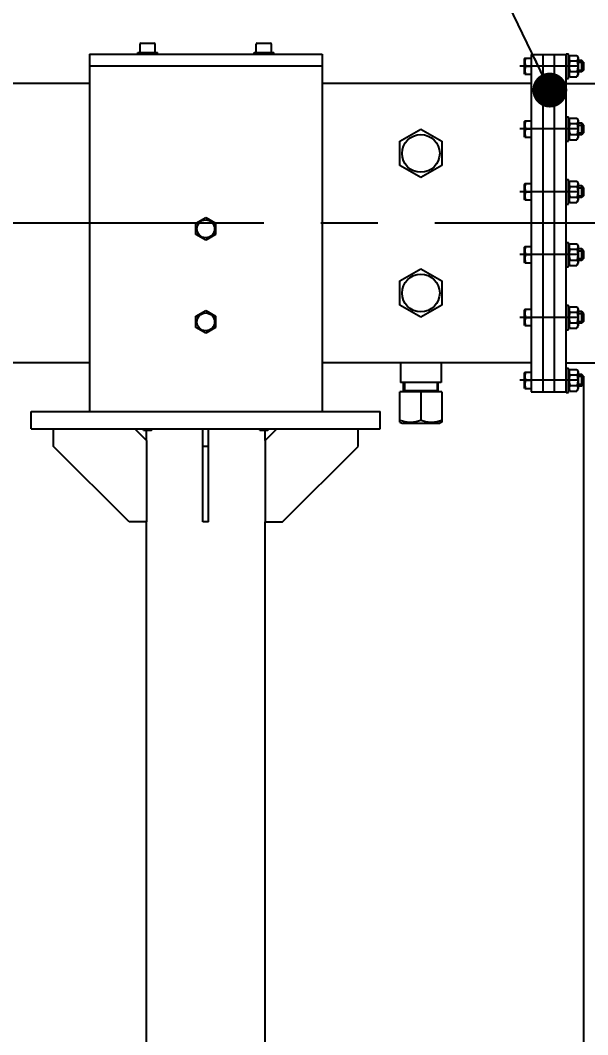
# Model space of a CAD drawing. Header units: millimetres. Extents: x 0 to 1189, y 0 to 841.
# Drawn here: x 1016.4 to 1065.2, y 666.2 to 753.3 of the extents above; entities that cross this region are included whole.
import ezdxf

# ---------------------------------------------------------------- set-up
doc = ezdxf.new("R2010")
doc.units = ezdxf.units.MM
doc.header["$LTSCALE"] = 65.395
doc.linetypes.add('CENTER', pattern=[0.6, 0.375, -0.075, 0.075, -0.075])
doc.layers.get('0').update_dxf_attribs({"linetype": 'CONTINUOUS'})
for name, color, linetype in [('ALL_AXIS', 7, 'CONTINUOUS'), ('ALL_CHAMFER', 7, 'CONTINUOUS'), ('ALL_DIMENSIONS', 7, 'CONTINUOUS')]:
    doc.layers.add(name, color=color, linetype=linetype)
doc.styles.get("Standard").update_dxf_attribs({"font": 'txt', "width": 0.7})
doc.dimstyles.new('DIMSTYLE_1', dxfattribs={"dimtxt": 3.5, "dimasz": 3, "dimexe": 0.18, "dimexo": 0.0625, "dimgap": 0.09, "dimtad": 1, "dimdec": 5, "dimlfac": 10, "dimdsep": 46, "dimtxsty": 'STANDARD', "dimblk": '_FILLED', "dimblk1": '_FILLED', "dimblk2": '_FILLED', "dimcen": 0.09, "dimadec": 0, "dimazin": 0, "dimtp": 2, "dimtm": 2, "dimtfac": 1, "dimtdec": 5, "dimtofl": 0, "dimtmove": 0, "dimatfit": 3, "dimldrblk": '_FILLED', "dimfxl": 1, "dimtolj": 1, "dimarcsym": 0})
doc.dimstyles.get("Standard").update_dxf_attribs({"dimtxt": 3.5, "dimasz": 3, "dimexe": 0.18, "dimexo": 0.0625, "dimgap": 0.09, "dimtad": 1, "dimdec": 5, "dimdsep": 46, "dimtxsty": 'STANDARD', "dimblk": '_FILLED', "dimblk1": '_FILLED', "dimblk2": '_FILLED', "dimcen": 0.09, "dimadec": 0, "dimazin": 0, "dimtol": 1, "dimtp": 1e-05, "dimtm": 1e-05, "dimtfac": 1, "dimtdec": 5, "dimtofl": 0, "dimtmove": 0, "dimatfit": 3, "dimldrblk": '_FILLED', "dimfxl": 1, "dimtolj": 1, "dimarcsym": 0})

# ---------------------------------------------------------------- blocks, each defined once
blk = doc.blocks.new('_FILLED')
at = {"color": 0, "linetype": 'BYBLOCK'}
blk.add_solid([(0, 0), (-1, 0.167), (-1, -0.167)], dxfattribs=at)
blk = doc.blocks.new('*D0')
at = {"layer": 'ALL_DIMENSIONS', "color": 2, "linetype": 'CONTINUOUS'}
for p, q in [((27.718, 722.401), (27.718, 595.901)), ((1064.818, 722.401), (1064.818, 612.208)), ((1064.818, 601.929), (1064.818, 595.901)), ((27.718, 597.901), (546.268, 597.901)), ((1064.818, 597.901), (546.268, 597.901))]:
    blk.add_line(p, q, dxfattribs=at)
at = {"layer": 'ALL_DIMENSIONS', "color": 2, "linetype": 'CONTINUOUS', "xscale": 3, "yscale": 3, "zscale": 3, "rotation": 180}
blk.add_blockref('_FILLED', (27.718, 597.901), dxfattribs=at)
at = {"layer": 'ALL_DIMENSIONS', "color": 2, "linetype": 'CONTINUOUS', "xscale": 3, "yscale": 3, "zscale": 3}
blk.add_blockref('_FILLED', (1064.818, 597.901), dxfattribs=at)
blk = doc.blocks.new('*D7')
at = {"layer": 'ALL_DIMENSIONS', "color": 2, "linetype": 'CONTINUOUS'}
for p, q in [((27.718, 722.401), (27.718, 587.901)), ((1127.218, 613.901), (1127.218, 587.901)), ((27.718, 589.901), (577.468, 589.901)), ((1127.218, 589.901), (577.468, 589.901))]:
    blk.add_line(p, q, dxfattribs=at)
at = {"layer": 'ALL_DIMENSIONS', "color": 2, "linetype": 'CONTINUOUS', "xscale": 3, "yscale": 3, "zscale": 3, "rotation": 180}
blk.add_blockref('_FILLED', (27.718, 589.901), dxfattribs=at)
at = {"layer": 'ALL_DIMENSIONS', "color": 2, "linetype": 'CONTINUOUS', "xscale": 3, "yscale": 3, "zscale": 3}
blk.add_blockref('_FILLED', (1127.218, 589.901), dxfattribs=at)
blk = doc.blocks.new('*D8')
at = {"layer": 'ALL_DIMENSIONS', "color": 2, "linetype": 'CONTINUOUS'}
for p, q in [((27.718, 722.401), (27.718, 578.96)), ((1151.568, 722.551), (1151.568, 578.96)), ((27.718, 580.96), (589.643, 580.96)), ((1151.568, 580.96), (589.643, 580.96))]:
    blk.add_line(p, q, dxfattribs=at)
at = {"layer": 'ALL_DIMENSIONS', "color": 2, "linetype": 'CONTINUOUS', "xscale": 3, "yscale": 3, "zscale": 3, "rotation": 180}
blk.add_blockref('_FILLED', (27.718, 580.96), dxfattribs=at)
at = {"layer": 'ALL_DIMENSIONS', "color": 2, "linetype": 'CONTINUOUS', "xscale": 3, "yscale": 3, "zscale": 3}
blk.add_blockref('_FILLED', (1151.568, 580.96), dxfattribs=at)

msp = doc.modelspace()

# ---------------------------------------------------------------- linework, layer by layer
at = {"color": 7, "linetype": 'CONTINUOUS'}
for p, q in [((1022.3181797, 750.4207175), (1042.3181797, 750.4207175)), ((1022.3181797, 750.4207175), (1022.3181797, 719.7207175)), ((1042.3181797, 750.4207175), (1042.3181797, 719.7207175)), ((1059.7586102, 750.1007175), (1060.3181797, 750.1007175)), ((1060.3181797, 750.4007175), (1063.3181797, 750.4007175)), ((1060.3181797, 750.4007175), (1060.3181797, 721.4007175)), ((1061.3181797, 750.4007175), (1061.3181797, 721.4007175)), ((1062.3181797, 721.4007175), (1062.3181797, 750.4007175)), ((1063.3181797, 744.3205492), (1063.3181797, 750.4007175)), ((1063.6358208, 750.3244779), (1064.2405385, 750.3244779)), ((1063.6358208, 749.8625977), (1064.2405385, 749.8625977)), ((1064.2405385, 750.3244779), (1064.3581797, 750.1207175)), ((1064.3581797, 750.1207119), (1064.3581797, 748.680723)), ((1022.3181797, 749.4207175), (1042.3181797, 749.4207175)), ((1059.8211157, 749.4007175), (1060.3181797, 749.4007175)), ((1064.8181797, 749.7407175), (1064.8181797, 749.0607175)), ((1059.7586102, 748.7007175), (1060.3181797, 748.7007175)), ((1063.6358208, 748.9388372), (1064.2405385, 748.9388372)), ((1063.6358208, 748.476957), (1064.2405385, 748.476957)), ((1064.2405385, 748.476957), (1064.3581797, 748.6807175)), ((1022.3181797, 747.9007175), (906.3181797, 747.9007175)), ((1060.3181797, 747.9007175), (1042.3181797, 747.9007175)), ((1063.3181797, 747.9007175), (1098.3181797, 747.9007175)), ((1059.7586102, 744.7007175), (1060.3181797, 744.7007175)), ((1063.6358208, 744.9244779), (1064.2405385, 744.9244779)), ((1064.2405385, 744.9244779), (1064.3581797, 744.7207175)), ((1064.3581797, 744.7207119), (1064.3581797, 743.280723)), ((1059.8211157, 744.0007175), (1060.3181797, 744.0007175)), ((1063.6358208, 744.4625977), (1064.2405385, 744.4625977)), ((1064.8181797, 744.3407175), (1064.8181797, 743.6607175)), ((1059.7586102, 743.3007175), (1060.3181797, 743.3007175)), ((1063.3181797, 738.9205492), (1063.3181797, 743.6808857)), ((1063.6358208, 743.5388372), (1064.2405385, 743.5388372)), ((1063.6358208, 743.076957), (1064.2405385, 743.076957)), ((1064.2405385, 743.076957), (1064.3581797, 743.2807175)), ((1063.6358208, 739.5244779), (1064.2405385, 739.5244779)), ((1064.2405385, 739.5244779), (1064.3581797, 739.3207175)), ((1059.7586102, 739.3007175), (1060.3181797, 739.3007175)), ((1059.8211157, 738.6007175), (1060.3181797, 738.6007175)), ((1063.6358208, 739.0625977), (1064.2405385, 739.0625977)), ((1064.3581797, 739.3207119), (1064.3581797, 737.880723)), ((1064.8181797, 738.9407175), (1064.8181797, 738.2607175)), ((1059.7586102, 737.9007175), (1060.3181797, 737.9007175)), ((1063.3181797, 733.5205492), (1063.3181797, 738.2808857)), ((1063.6358208, 738.1388372), (1064.2405385, 738.1388372)), ((1063.6358208, 737.676957), (1064.2405385, 737.676957)), ((1064.2405385, 737.676957), (1064.3581797, 737.8807175)), ((1031.4681797, 735.9114652), (1032.3181797, 736.4022129)), ((1031.4681797, 734.9299697), (1031.4681797, 735.9114652)), ((1032.3181797, 736.4022129), (1033.1681797, 735.9114652)), ((1033.1681797, 735.9114652), (1033.1681797, 734.9299697)), ((1032.3181797, 734.439222), (1031.4681797, 734.9299697)), ((1033.1681797, 734.9299697), (1032.3181797, 734.439222)), ((1059.7586102, 733.9007175), (1060.3181797, 733.9007175)), ((1063.6358208, 734.1244779), (1064.2405385, 734.1244779)), ((1063.6358208, 733.6625977), (1064.2405385, 733.6625977)), ((1064.2405385, 734.1244779), (1064.3581797, 733.9207175)), ((1064.3581797, 733.9207119), (1064.3581797, 732.480723)), ((1064.8181797, 733.5407175), (1064.8181797, 732.8607175)), ((1059.7586102, 732.5007175), (1060.3181797, 732.5007175)), ((1059.8211157, 733.2007175), (1060.3181797, 733.2007175)), ((1063.3181797, 728.1205492), (1063.3181797, 732.8808857)), ((1063.6358208, 732.7388372), (1064.2405385, 732.7388372)), ((1064.2405385, 732.276957), (1064.3581797, 732.4807175)), ((1063.6358208, 732.276957), (1064.2405385, 732.276957)), ((1031.4681797, 727.9114652), (1032.3181797, 728.4022129)), ((1032.3181797, 728.4022129), (1033.1681797, 727.9114652)), ((1059.7586102, 728.5007175), (1060.3181797, 728.5007175)), ((1063.6358208, 728.7244779), (1064.2405385, 728.7244779)), ((1063.6358208, 728.2625977), (1064.2405385, 728.2625977)), ((1064.2405385, 728.7244779), (1064.3581797, 728.5207175)), ((1064.3581797, 728.5207119), (1064.3581797, 727.080723)), ((1064.8181797, 728.1407175), (1064.8181797, 727.4607175)), ((1031.4681797, 726.9299697), (1031.4681797, 727.9114652)), ((1033.1681797, 727.9114652), (1033.1681797, 726.9299697)), ((1059.8211157, 727.8007175), (1060.3181797, 727.8007175)), ((1063.3181797, 721.4007175), (1063.3181797, 727.4808857)), ((1063.6358208, 727.3388372), (1064.2405385, 727.3388372)), ((1032.3181797, 726.439222), (1031.4681797, 726.9299697)), ((1033.1681797, 726.9299697), (1032.3181797, 726.439222)), ((1059.7586102, 727.1007175), (1060.3181797, 727.1007175)), ((1063.6358208, 726.876957), (1064.2405385, 726.876957)), ((1064.2405385, 726.876957), (1064.3581797, 727.0807175)), ((1022.3181797, 723.9007175), (906.3181797, 723.9007175)), ((1060.3181797, 723.9007175), (1042.3181797, 723.9007175)), ((1063.3181797, 723.9007175), (1098.3181797, 723.9007175)), ((1059.7586102, 723.1007175), (1060.3181797, 723.1007175)), ((1063.6358208, 723.3244779), (1064.2405385, 723.3244779)), ((1063.6358208, 722.8625977), (1064.2405385, 722.8625977)), ((1064.2405385, 723.3244779), (1064.3581797, 723.1207175)), ((1064.3581797, 723.1207119), (1064.3581797, 721.680723)), ((1059.8211157, 722.4007175), (1060.3181797, 722.4007175)), ((1064.8181797, 722.7407175), (1064.8181797, 722.0607175)), ((1052.6181797, 721.4007175), (1049.0181797, 721.4007175)), ((1052.3181797, 721.5007175), (1049.3181797, 721.5007175)), ((1059.7586102, 721.7007175), (1060.3181797, 721.7007175)), ((1060.3181797, 721.4007175), (1063.3181797, 721.4007175)), ((1063.6358208, 721.9388372), (1064.2405385, 721.9388372)), ((1063.6358208, 721.476957), (1064.2405385, 721.476957)), ((1064.2405385, 721.476957), (1064.3581797, 721.6807175)), ((1017.3181797, 719.7207175), (1047.3181797, 719.7207175)), ((1017.3181797, 718.2207175), (1017.3181797, 719.7207175)), ((1047.3181797, 718.2207175), (1047.3181797, 719.7207175)), ((1017.3181797, 718.2207175), (1047.3181797, 718.2207175)), ((1019.2181797, 716.7207175), (1019.2181797, 718.2207175)), ((1027.2181797, 717.2207175), (1026.2181797, 718.2207175)), ((1027.6581797, 718.1207175), (1026.9781797, 718.1207175)), ((1032.0681797, 710.2207175), (1032.0681797, 718.2207175)), ((1032.5681797, 710.2207175), (1032.5681797, 718.2207175)), ((1037.6581797, 718.1207175), (1036.9781797, 718.1207175)), ((1037.4181797, 717.2207175), (1038.4181797, 718.2207175)), ((1045.4181797, 716.7207175), (1045.4181797, 718.2207175)), ((1025.7181797, 710.2207175), (1019.2181797, 716.7207175)), ((1027.2181797, 717.2207175), (1027.2181797, 710.2207175)), ((1032.5681797, 716.7207175), (1032.0681797, 716.7207175)), ((1037.4181797, 717.2207175), (1037.4181797, 710.2207175)), ((1038.9181797, 710.2207175), (1045.4181797, 716.7207175)), ((1027.2181797, 710.2207175), (1025.7181797, 710.2207175)), ((1032.5681797, 710.2207175), (1032.0681797, 710.2207175)), ((1037.4181797, 710.2207175), (1038.9181797, 710.2207175))]:
    msp.add_line(p, q, dxfattribs=at)
at = {"color": 2, "linetype": 'CONTINUOUS'}
for p, q in [((1064.3581797, 749.7407175), (1064.8181797, 749.7407175)), ((1064.3581797, 749.0607175), (1064.8181797, 749.0607175)), ((1064.3581797, 744.3407175), (1064.8181797, 744.3407175)), ((1064.3581797, 743.6607175), (1064.8181797, 743.6607175)), ((1064.3581797, 738.9407175), (1064.8181797, 738.9407175)), ((1064.3581797, 738.2607175), (1064.8181797, 738.2607175)), ((1064.3581797, 733.5407175), (1064.8181797, 733.5407175)), ((1064.3581797, 732.8607175), (1064.8181797, 732.8607175)), ((1064.3581797, 728.1407175), (1064.8181797, 728.1407175)), ((1064.3581797, 727.4607175), (1064.8181797, 727.4607175)), ((1049.4181797, 722.2007175), (1049.4181797, 721.5007175)), ((1052.2181797, 722.2007175), (1052.2181797, 721.5007175)), ((1064.3581797, 722.7407175), (1064.8181797, 722.7407175)), ((1064.3581797, 722.0607175), (1064.8181797, 722.0607175)), ((1026.9781797, 718.2207175), (1026.9781797, 718.1207175)), ((1027.6581797, 718.2207175), (1027.6581797, 718.1207175)), ((1036.9781797, 718.2207175), (1036.9781797, 718.1207175)), ((1037.6581797, 718.2207175), (1037.6581797, 718.1207175))]:
    msp.add_line(p, q, dxfattribs=at)
at = {"color": 7, "linetype": 'CONTINUOUS'}
for points in [[(1059.8211157, 750.1007175), (1059.8065467, 750.054714), (1059.7939197, 750.0096627), (1059.7832483, 749.9657227), (1059.7744916, 749.9224166), (1059.7675898, 749.8793322), (1059.762614, 749.8364324), (1059.7596097, 749.7935362), (1059.7585942, 749.7506629), (1059.7596156, 749.7077796), (1059.7626271, 749.6648621), (1059.767613, 749.621936), (1059.7745279, 749.578819), (1059.7833092, 749.5354508), (1059.7939933, 749.4914913), (1059.8065974, 749.4465351), (1059.8211157, 749.4007175)], [(1063.6358208, 750.3244779), (1063.6191736, 750.2941295), (1063.6047446, 750.2644081), (1063.5925493, 750.235419), (1063.5825412, 750.2068458), (1063.5746517, 750.178415), (1063.5689631, 750.1501033), (1063.5655287, 750.1217898), (1063.5643677, 750.0934934), (1063.5655358, 750.0651981), (1063.5689768, 750.0368878), (1063.574671, 750.0085805), (1063.5825639, 749.9801579), (1063.5925708, 749.9516001), (1063.6047618, 749.9226296), (1063.6191836, 749.8929266), (1063.6358208, 749.8625977)], [(1063.6358208, 749.8625977), (1063.6224408, 749.814347), (1063.6104478, 749.7668748), (1063.5998509, 749.7202938), (1063.590623, 749.6742661), (1063.582726, 749.6285203), (1063.5762018, 749.5829694), (1063.5710663, 749.5374388), (1063.5673595, 749.49192), (1063.5651323, 749.4463379), (1063.5643677, 749.4007175)], [(1064.2405385, 750.3244779), (1064.2554423, 750.2974627), (1064.2685871, 750.2709766), (1064.2799567, 750.2451), (1064.2895997, 750.2195918), (1064.2975785, 750.1942503), (1064.303836, 750.1690378), (1064.3083479, 750.1438484), (1064.3110798, 750.1186851), (1064.3119838, 750.0935122), (1064.3110761, 750.0683395), (1064.3083406, 750.0431767), (1064.3038256, 750.0179891), (1064.2975658, 749.9927806), (1064.2895864, 749.9674452), (1064.279945, 749.9419466), (1064.2685785, 749.9160807), (1064.2554375, 749.889604), (1064.2405385, 749.8625977)], [(1064.2405385, 749.8625977), (1064.2540477, 749.8138414), (1064.2661201, 749.7660056), (1064.2767397, 749.7192154), (1064.2859546, 749.6730953), (1064.2938196, 749.6273398), (1064.3002989, 749.581864), (1064.3053856, 749.5364883), (1064.3090473, 749.4911915), (1064.3112513, 749.445887), (1064.3119916, 749.4005905), (1064.3112429, 749.3552909), (1064.3090303, 749.3099811), (1064.3053595, 749.2646777), (1064.3002641, 749.2192982), (1064.2937773, 749.1738261), (1064.2859064, 749.1280806), (1064.2766853, 749.0819681), (1064.2660678, 749.035211), (1064.2540145, 748.9874622), (1064.2405385, 748.9388372)], [(1059.8211157, 749.4007175), (1059.8065954, 749.3548897), (1059.7939925, 749.3099407), (1059.7833146, 749.2660114), (1059.7745393, 749.2226788), (1059.7676249, 749.1795838), (1059.7626368, 749.136676), (1059.7596213, 749.0937777), (1059.7585942, 749.0509117), (1059.7596023, 749.0080534), (1059.7625986, 748.9651679), (1059.7675658, 748.9222746), (1059.7744611, 748.8791862), (1059.783216, 748.8358579), (1059.793891, 748.7918817), (1059.806529, 748.7467821), (1059.8211157, 748.7007175)], [(1063.5643677, 749.4007175), (1063.5655813, 749.3435113), (1063.5690613, 749.2863779), (1063.5748441, 749.2293811), (1063.582821, 749.1723296), (1063.5928826, 749.1152328), (1063.6050682, 749.0575526), (1063.6193813, 748.9986872), (1063.6358208, 748.9388372)], [(1063.6358208, 748.9388372), (1063.6191736, 748.9084889), (1063.6047446, 748.8787674), (1063.5925493, 748.8497783), (1063.5825412, 748.8212051), (1063.5746517, 748.7927744), (1063.5689631, 748.7644626), (1063.5655287, 748.7361491), (1063.5643677, 748.7078528), (1063.5655358, 748.6795575), (1063.5689768, 748.6512472), (1063.574671, 748.6229398), (1063.5825639, 748.5945172), (1063.5925708, 748.5659595), (1063.6047618, 748.536989), (1063.6191836, 748.507286), (1063.6358208, 748.476957)], [(1064.2405385, 748.9388372), (1064.2540107, 748.9145328), (1064.2660632, 748.8906599), (1064.2766839, 748.8672746), (1064.2859091, 748.8442084), (1064.293782, 748.821328), (1064.3002698, 748.7985844), (1064.3053652, 748.775887), (1064.3090352, 748.7532278), (1064.3112458, 748.7305658), (1064.3119916, 748.7079094), (1064.3112475, 748.6852548), (1064.3090392, 748.6625973), (1064.3053727, 748.6399455), (1064.3002818, 748.6172567), (1064.2937992, 748.5945212), (1064.2859327, 748.5716493), (1064.2767191, 748.5485997), (1064.2661034, 748.5252183), (1064.2540379, 748.5013164), (1064.2405385, 748.476957)], [(1059.8211157, 744.7007175), (1059.8065467, 744.654714), (1059.7939197, 744.6096627), (1059.7832483, 744.5657227), (1059.7744916, 744.5224166), (1059.7675898, 744.4793322), (1059.762614, 744.4364324), (1059.7596097, 744.3935362), (1059.7585942, 744.3506629), (1059.7596156, 744.3077796), (1059.7626271, 744.2648621), (1059.767613, 744.221936), (1059.7745279, 744.178819), (1059.7833092, 744.1354508), (1059.7939933, 744.0914913), (1059.8065974, 744.0465351), (1059.8211157, 744.0007175)], [(1063.6358208, 744.9244779), (1063.6191736, 744.8941295), (1063.6047446, 744.8644081), (1063.5925493, 744.835419), (1063.5825412, 744.8068458), (1063.5746517, 744.778415), (1063.5689631, 744.7501033), (1063.5655287, 744.7217898), (1063.5643677, 744.6934934), (1063.5655358, 744.6651981), (1063.5689768, 744.6368878), (1063.574671, 744.6085805), (1063.5825639, 744.5801579), (1063.5925708, 744.5516001), (1063.6047618, 744.5226296), (1063.6191836, 744.4929266), (1063.6358208, 744.4625977)], [(1064.2405385, 744.9244779), (1064.2554423, 744.8974627), (1064.2685871, 744.8709766), (1064.2799567, 744.8451), (1064.2895997, 744.8195918), (1064.2975785, 744.7942503), (1064.303836, 744.7690378), (1064.3083479, 744.7438484), (1064.3110798, 744.7186851), (1064.3119838, 744.6935122), (1064.3110761, 744.6683395), (1064.3083406, 744.6431767), (1064.3038256, 744.6179891), (1064.2975658, 744.5927806), (1064.2895864, 744.5674452), (1064.279945, 744.5419466), (1064.2685785, 744.5160807), (1064.2554375, 744.489604), (1064.2405385, 744.4625977)], [(1059.8211157, 744.0007175), (1059.8065954, 743.9548897), (1059.7939925, 743.9099407), (1059.7833146, 743.8660114), (1059.7745393, 743.8226788), (1059.7676249, 743.7795838), (1059.7626368, 743.736676), (1059.7596213, 743.6937777), (1059.7585942, 743.6509117), (1059.7596023, 743.6080534), (1059.7625986, 743.5651679), (1059.7675658, 743.5222746), (1059.7744611, 743.4791862), (1059.783216, 743.4358579), (1059.793891, 743.3918817), (1059.806529, 743.3467821), (1059.8211157, 743.3007175)], [(1063.6358208, 744.4625977), (1063.6224408, 744.414347), (1063.6104478, 744.3668748), (1063.5998509, 744.3202938), (1063.590623, 744.2742661), (1063.582726, 744.2285203), (1063.5762018, 744.1829694), (1063.5710663, 744.1374388), (1063.5673595, 744.09192), (1063.5651323, 744.0463379), (1063.5643677, 744.0007175)], [(1063.5643677, 744.0007175), (1063.5655813, 743.9435113), (1063.5690613, 743.8863779), (1063.5748441, 743.8293811), (1063.582821, 743.7723296), (1063.5928826, 743.7152328), (1063.6050682, 743.6575526), (1063.6193813, 743.5986872), (1063.6358208, 743.5388372)], [(1064.2405385, 744.4625977), (1064.2540477, 744.4138414), (1064.2661201, 744.3660056), (1064.2767397, 744.3192154), (1064.2859546, 744.2730953), (1064.2938196, 744.2273398), (1064.3002989, 744.181864), (1064.3053856, 744.1364883), (1064.3090473, 744.0911915), (1064.3112513, 744.045887), (1064.3119916, 744.0005905), (1064.3112429, 743.9552909), (1064.3090303, 743.9099811), (1064.3053595, 743.8646777), (1064.3002641, 743.8192982), (1064.2937773, 743.7738261), (1064.2859064, 743.7280806), (1064.2766853, 743.6819681), (1064.2660678, 743.635211), (1064.2540145, 743.5874622), (1064.2405385, 743.5388372)], [(1063.6358208, 743.5388372), (1063.6191736, 743.5084889), (1063.6047446, 743.4787674), (1063.5925493, 743.4497783), (1063.5825412, 743.4212051), (1063.5746517, 743.3927744), (1063.5689631, 743.3644626), (1063.5655287, 743.3361491), (1063.5643677, 743.3078528), (1063.5655358, 743.2795575), (1063.5689768, 743.2512472), (1063.574671, 743.2229398), (1063.5825639, 743.1945172), (1063.5925708, 743.1659595), (1063.6047618, 743.136989), (1063.6191836, 743.107286), (1063.6358208, 743.076957)], [(1064.2405385, 743.5388372), (1064.2540107, 743.5145328), (1064.2660632, 743.4906599), (1064.2766839, 743.4672746), (1064.2859091, 743.4442084), (1064.293782, 743.421328), (1064.3002698, 743.3985844), (1064.3053652, 743.375887), (1064.3090352, 743.3532278), (1064.3112458, 743.3305658), (1064.3119916, 743.3079094), (1064.3112475, 743.2852548), (1064.3090392, 743.2625973), (1064.3053727, 743.2399455), (1064.3002818, 743.2172567), (1064.2937992, 743.1945212), (1064.2859327, 743.1716493), (1064.2767191, 743.1485997), (1064.2661034, 743.1252183), (1064.2540379, 743.1013164), (1064.2405385, 743.076957)], [(1063.6358208, 739.5244779), (1063.6191736, 739.4941295), (1063.6047446, 739.4644081), (1063.5925493, 739.435419), (1063.5825412, 739.4068458), (1063.5746517, 739.378415), (1063.5689631, 739.3501033), (1063.5655287, 739.3217898), (1063.5643677, 739.2934934), (1063.5655358, 739.2651981), (1063.5689768, 739.2368878), (1063.574671, 739.2085805), (1063.5825639, 739.1801579), (1063.5925708, 739.1516001), (1063.6047618, 739.1226296), (1063.6191836, 739.0929266), (1063.6358208, 739.0625977)], [(1064.2405385, 739.5244779), (1064.2554423, 739.4974627), (1064.2685871, 739.4709766), (1064.2799567, 739.4451), (1064.2895997, 739.4195918), (1064.2975785, 739.3942503), (1064.303836, 739.3690378), (1064.3083479, 739.3438484), (1064.3110798, 739.3186851), (1064.3119838, 739.2935122), (1064.3110761, 739.2683395), (1064.3083406, 739.2431767), (1064.3038256, 739.2179891), (1064.2975658, 739.1927806), (1064.2895864, 739.1674452), (1064.279945, 739.1419466), (1064.2685785, 739.1160807), (1064.2554375, 739.089604), (1064.2405385, 739.0625977)], [(1059.8211157, 739.3007175), (1059.8065467, 739.254714), (1059.7939197, 739.2096627), (1059.7832483, 739.1657227), (1059.7744916, 739.1224166), (1059.7675898, 739.0793322), (1059.762614, 739.0364324), (1059.7596097, 738.9935362), (1059.7585942, 738.9506629), (1059.7596156, 738.9077796), (1059.7626271, 738.8648621), (1059.767613, 738.821936), (1059.7745279, 738.778819), (1059.7833092, 738.7354508), (1059.7939933, 738.6914913), (1059.8065974, 738.6465351), (1059.8211157, 738.6007175)], [(1059.8211157, 738.6007175), (1059.8065954, 738.5548897), (1059.7939925, 738.5099407), (1059.7833146, 738.4660114), (1059.7745393, 738.4226788), (1059.7676249, 738.3795838), (1059.7626368, 738.336676), (1059.7596213, 738.2937777), (1059.7585942, 738.2509117), (1059.7596023, 738.2080534), (1059.7625986, 738.1651679), (1059.7675658, 738.1222746), (1059.7744611, 738.0791862), (1059.783216, 738.0358579), (1059.793891, 737.9918817), (1059.806529, 737.9467821), (1059.8211157, 737.9007175)], [(1063.6358208, 739.0625977), (1063.6224408, 739.014347), (1063.6104478, 738.9668748), (1063.5998509, 738.9202938), (1063.590623, 738.8742661), (1063.582726, 738.8285203), (1063.5762018, 738.7829694), (1063.5710663, 738.7374388), (1063.5673595, 738.69192), (1063.5651323, 738.6463379), (1063.5643677, 738.6007175)], [(1063.5643677, 738.6007175), (1063.5655813, 738.5435113), (1063.5690613, 738.4863779), (1063.5748441, 738.4293811), (1063.582821, 738.3723296), (1063.5928826, 738.3152328), (1063.6050682, 738.2575526), (1063.6193813, 738.1986872), (1063.6358208, 738.1388372)], [(1064.2405385, 739.0625977), (1064.2540477, 739.0138414), (1064.2661201, 738.9660056), (1064.2767397, 738.9192154), (1064.2859546, 738.8730953), (1064.2938196, 738.8273398), (1064.3002989, 738.781864), (1064.3053856, 738.7364883), (1064.3090473, 738.6911915), (1064.3112513, 738.645887), (1064.3119916, 738.6005905), (1064.3112429, 738.5552909), (1064.3090303, 738.5099811), (1064.3053595, 738.4646777), (1064.3002641, 738.4192982), (1064.2937773, 738.3738261), (1064.2859064, 738.3280806), (1064.2766853, 738.2819681), (1064.2660678, 738.235211), (1064.2540145, 738.1874622), (1064.2405385, 738.1388372)], [(1063.6358208, 738.1388372), (1063.6191736, 738.1084889), (1063.6047446, 738.0787674), (1063.5925493, 738.0497783), (1063.5825412, 738.0212051), (1063.5746517, 737.9927744), (1063.5689631, 737.9644626), (1063.5655287, 737.9361491), (1063.5643677, 737.9078528), (1063.5655358, 737.8795575), (1063.5689768, 737.8512472), (1063.574671, 737.8229398), (1063.5825639, 737.7945172), (1063.5925708, 737.7659595), (1063.6047618, 737.736989), (1063.6191836, 737.707286), (1063.6358208, 737.676957)], [(1064.2405385, 738.1388372), (1064.2540107, 738.1145328), (1064.2660632, 738.0906599), (1064.2766839, 738.0672746), (1064.2859091, 738.0442084), (1064.293782, 738.021328), (1064.3002698, 737.9985844), (1064.3053652, 737.975887), (1064.3090352, 737.9532278), (1064.3112458, 737.9305658), (1064.3119916, 737.9079094), (1064.3112475, 737.8852548), (1064.3090392, 737.8625973), (1064.3053727, 737.8399455), (1064.3002818, 737.8172567), (1064.2937992, 737.7945212), (1064.2859327, 737.7716493), (1064.2767191, 737.7485997), (1064.2661034, 737.7252183), (1064.2540379, 737.7013164), (1064.2405385, 737.676957)], [(1059.8211157, 733.9007175), (1059.8065467, 733.854714), (1059.7939197, 733.8096627), (1059.7832483, 733.7657227), (1059.7744916, 733.7224166), (1059.7675898, 733.6793322), (1059.762614, 733.6364324), (1059.7596097, 733.5935362), (1059.7585942, 733.5506629), (1059.7596156, 733.5077796), (1059.7626271, 733.4648621), (1059.767613, 733.421936), (1059.7745279, 733.378819), (1059.7833092, 733.3354508), (1059.7939933, 733.2914913), (1059.8065974, 733.2465351), (1059.8211157, 733.2007175)], [(1063.6358208, 734.1244779), (1063.6191736, 734.0941295), (1063.6047446, 734.0644081), (1063.5925493, 734.035419), (1063.5825412, 734.0068458), (1063.5746517, 733.978415), (1063.5689631, 733.9501033), (1063.5655287, 733.9217898), (1063.5643677, 733.8934934), (1063.5655358, 733.8651981), (1063.5689768, 733.8368878), (1063.574671, 733.8085805), (1063.5825639, 733.7801579), (1063.5925708, 733.7516001), (1063.6047618, 733.7226296), (1063.6191836, 733.6929266), (1063.6358208, 733.6625977)], [(1063.6358208, 733.6625977), (1063.6224408, 733.614347), (1063.6104478, 733.5668748), (1063.5998509, 733.5202938), (1063.590623, 733.4742661), (1063.582726, 733.4285203), (1063.5762018, 733.3829694), (1063.5710663, 733.3374388), (1063.5673595, 733.29192), (1063.5651323, 733.2463379), (1063.5643677, 733.2007175)], [(1064.2405385, 734.1244779), (1064.2554423, 734.0974627), (1064.2685871, 734.0709766), (1064.2799567, 734.0451), (1064.2895997, 734.0195918), (1064.2975785, 733.9942503), (1064.303836, 733.9690378), (1064.3083479, 733.9438484), (1064.3110798, 733.9186851), (1064.3119838, 733.8935122), (1064.3110761, 733.8683395), (1064.3083406, 733.8431767), (1064.3038256, 733.8179891), (1064.2975658, 733.7927806), (1064.2895864, 733.7674452), (1064.279945, 733.7419466), (1064.2685785, 733.7160807), (1064.2554375, 733.689604), (1064.2405385, 733.6625977)], [(1064.2405385, 733.6625977), (1064.2540477, 733.6138414), (1064.2661201, 733.5660056), (1064.2767397, 733.5192154), (1064.2859546, 733.4730953), (1064.2938196, 733.4273398), (1064.3002989, 733.381864), (1064.3053856, 733.3364883), (1064.3090473, 733.2911915), (1064.3112513, 733.245887), (1064.3119916, 733.2005905), (1064.3112429, 733.1552909), (1064.3090303, 733.1099811), (1064.3053595, 733.0646777), (1064.3002641, 733.0192982), (1064.2937773, 732.9738261), (1064.2859064, 732.9280806), (1064.2766853, 732.8819681), (1064.2660678, 732.835211), (1064.2540145, 732.7874622), (1064.2405385, 732.7388372)], [(1059.8211157, 733.2007175), (1059.8065954, 733.1548897), (1059.7939925, 733.1099407), (1059.7833146, 733.0660114), (1059.7745393, 733.0226788), (1059.7676249, 732.9795838), (1059.7626368, 732.936676), (1059.7596213, 732.8937777), (1059.7585942, 732.8509117), (1059.7596023, 732.8080534), (1059.7625986, 732.7651679), (1059.7675658, 732.7222746), (1059.7744611, 732.6791862), (1059.783216, 732.6358579), (1059.793891, 732.5918817), (1059.806529, 732.5467821), (1059.8211157, 732.5007175)], [(1063.5643677, 733.2007175), (1063.5655813, 733.1435113), (1063.5690613, 733.0863779), (1063.5748441, 733.0293811), (1063.582821, 732.9723296), (1063.5928826, 732.9152328), (1063.6050682, 732.8575526), (1063.6193813, 732.7986872), (1063.6358208, 732.7388372)], [(1063.6358208, 732.7388372), (1063.6191736, 732.7084889), (1063.6047446, 732.6787674), (1063.5925493, 732.6497783), (1063.5825412, 732.6212051), (1063.5746517, 732.5927744), (1063.5689631, 732.5644626), (1063.5655287, 732.5361491), (1063.5643677, 732.5078528), (1063.5655358, 732.4795575), (1063.5689768, 732.4512472), (1063.574671, 732.4229398), (1063.5825639, 732.3945172), (1063.5925708, 732.3659595), (1063.6047618, 732.336989), (1063.6191836, 732.307286), (1063.6358208, 732.276957)], [(1064.2405385, 732.7388372), (1064.2540107, 732.7145328), (1064.2660632, 732.6906599), (1064.2766839, 732.6672746), (1064.2859091, 732.6442084), (1064.293782, 732.621328), (1064.3002698, 732.5985844), (1064.3053652, 732.575887), (1064.3090352, 732.5532278), (1064.3112458, 732.5305658), (1064.3119916, 732.5079094), (1064.3112475, 732.4852548), (1064.3090392, 732.4625973), (1064.3053727, 732.4399455), (1064.3002818, 732.4172567), (1064.2937992, 732.3945212), (1064.2859327, 732.3716493), (1064.2767191, 732.3485997), (1064.2661034, 732.3252183), (1064.2540379, 732.3013164), (1064.2405385, 732.276957)], [(1059.8211157, 728.5007175), (1059.8065467, 728.454714), (1059.7939197, 728.4096627), (1059.7832483, 728.3657227), (1059.7744916, 728.3224166), (1059.7675898, 728.2793322), (1059.762614, 728.2364324), (1059.7596097, 728.1935362), (1059.7585942, 728.1506629), (1059.7596156, 728.1077796), (1059.7626271, 728.0648621), (1059.767613, 728.021936), (1059.7745279, 727.978819), (1059.7833092, 727.9354508), (1059.7939933, 727.8914913), (1059.8065974, 727.8465351), (1059.8211157, 727.8007175)], [(1063.6358208, 728.7244779), (1063.6191736, 728.6941295), (1063.6047446, 728.6644081), (1063.5925493, 728.635419), (1063.5825412, 728.6068458), (1063.5746517, 728.578415), (1063.5689631, 728.5501033), (1063.5655287, 728.5217898), (1063.5643677, 728.4934934), (1063.5655358, 728.4651981), (1063.5689768, 728.4368878), (1063.574671, 728.4085805), (1063.5825639, 728.3801579), (1063.5925708, 728.3516001), (1063.6047618, 728.3226296), (1063.6191836, 728.2929266), (1063.6358208, 728.2625977)], [(1063.6358208, 728.2625977), (1063.6224408, 728.214347), (1063.6104478, 728.1668748), (1063.5998509, 728.1202938), (1063.590623, 728.0742661), (1063.582726, 728.0285203), (1063.5762018, 727.9829694), (1063.5710663, 727.9374388), (1063.5673595, 727.89192), (1063.5651323, 727.8463379), (1063.5643677, 727.8007175)], [(1064.2405385, 728.7244779), (1064.2554423, 728.6974627), (1064.2685871, 728.6709766), (1064.2799567, 728.6451), (1064.2895997, 728.6195918), (1064.2975785, 728.5942503), (1064.303836, 728.5690378), (1064.3083479, 728.5438484), (1064.3110798, 728.5186851), (1064.3119838, 728.4935122), (1064.3110761, 728.4683395), (1064.3083406, 728.4431767), (1064.3038256, 728.4179891), (1064.2975658, 728.3927806), (1064.2895864, 728.3674452), (1064.279945, 728.3419466), (1064.2685785, 728.3160807), (1064.2554375, 728.289604), (1064.2405385, 728.2625977)], [(1064.2405385, 728.2625977), (1064.2540477, 728.2138414), (1064.2661201, 728.1660056), (1064.2767397, 728.1192154), (1064.2859546, 728.0730953), (1064.2938196, 728.0273398), (1064.3002989, 727.981864), (1064.3053856, 727.9364883), (1064.3090473, 727.8911915), (1064.3112513, 727.845887), (1064.3119916, 727.8005905), (1064.3112429, 727.7552909), (1064.3090303, 727.7099811), (1064.3053595, 727.6646777), (1064.3002641, 727.6192982), (1064.2937773, 727.5738261), (1064.2859064, 727.5280806), (1064.2766853, 727.4819681), (1064.2660678, 727.435211), (1064.2540145, 727.3874622), (1064.2405385, 727.3388372)], [(1059.8211157, 727.8007175), (1059.8065954, 727.7548897), (1059.7939925, 727.7099407), (1059.7833146, 727.6660114), (1059.7745393, 727.6226788), (1059.7676249, 727.5795838), (1059.7626368, 727.536676), (1059.7596213, 727.4937777), (1059.7585942, 727.4509117), (1059.7596023, 727.4080534), (1059.7625986, 727.3651679), (1059.7675658, 727.3222746), (1059.7744611, 727.2791862), (1059.783216, 727.2358579), (1059.793891, 727.1918817), (1059.806529, 727.1467821), (1059.8211157, 727.1007175)], [(1063.5643677, 727.8007175), (1063.5655813, 727.7435113), (1063.5690613, 727.6863779), (1063.5748441, 727.6293811), (1063.582821, 727.5723296), (1063.5928826, 727.5152328), (1063.6050682, 727.4575526), (1063.6193813, 727.3986872), (1063.6358208, 727.3388372)], [(1063.6358208, 727.3388372), (1063.6191736, 727.3084889), (1063.6047446, 727.2787674), (1063.5925493, 727.2497783), (1063.5825412, 727.2212051), (1063.5746517, 727.1927744), (1063.5689631, 727.1644626), (1063.5655287, 727.1361491), (1063.5643677, 727.1078528), (1063.5655358, 727.0795575), (1063.5689768, 727.0512472), (1063.574671, 727.0229398), (1063.5825639, 726.9945172), (1063.5925708, 726.9659595), (1063.6047618, 726.936989), (1063.6191836, 726.907286), (1063.6358208, 726.876957)], [(1064.2405385, 727.3388372), (1064.2540107, 727.3145328), (1064.2660632, 727.2906599), (1064.2766839, 727.2672746), (1064.2859091, 727.2442084), (1064.293782, 727.221328), (1064.3002698, 727.1985844), (1064.3053652, 727.175887), (1064.3090352, 727.1532278), (1064.3112458, 727.1305658), (1064.3119916, 727.1079094), (1064.3112475, 727.0852548), (1064.3090392, 727.0625973), (1064.3053727, 727.0399455), (1064.3002818, 727.0172567), (1064.2937992, 726.9945212), (1064.2859327, 726.9716493), (1064.2767191, 726.9485997), (1064.2661034, 726.9252183), (1064.2540379, 726.9013164), (1064.2405385, 726.876957)], [(1059.8211157, 723.1007175), (1059.8065467, 723.054714), (1059.7939197, 723.0096627), (1059.7832483, 722.9657227), (1059.7744916, 722.9224166), (1059.7675898, 722.8793322), (1059.762614, 722.8364324), (1059.7596097, 722.7935362), (1059.7585942, 722.7506629), (1059.7596156, 722.7077796), (1059.7626271, 722.6648621), (1059.767613, 722.621936), (1059.7745279, 722.578819), (1059.7833092, 722.5354508), (1059.7939933, 722.4914913), (1059.8065974, 722.4465351), (1059.8211157, 722.4007175)], [(1063.6358208, 723.3244779), (1063.6191736, 723.2941295), (1063.6047446, 723.2644081), (1063.5925493, 723.235419), (1063.5825412, 723.2068458), (1063.5746517, 723.178415), (1063.5689631, 723.1501033), (1063.5655287, 723.1217898), (1063.5643677, 723.0934934), (1063.5655358, 723.0651981), (1063.5689768, 723.0368878), (1063.574671, 723.0085805), (1063.5825639, 722.9801579), (1063.5925708, 722.9516001), (1063.6047618, 722.9226296), (1063.6191836, 722.8929266), (1063.6358208, 722.8625977)], [(1063.6358208, 722.8625977), (1063.6224408, 722.814347), (1063.6104478, 722.7668748), (1063.5998509, 722.7202938), (1063.590623, 722.6742661), (1063.582726, 722.6285203), (1063.5762018, 722.5829694), (1063.5710663, 722.5374388), (1063.5673595, 722.49192), (1063.5651323, 722.4463379), (1063.5643677, 722.4007175)], [(1064.2405385, 723.3244779), (1064.2554423, 723.2974627), (1064.2685871, 723.2709766), (1064.2799567, 723.2451), (1064.2895997, 723.2195918), (1064.2975785, 723.1942503), (1064.303836, 723.1690378), (1064.3083479, 723.1438484), (1064.3110798, 723.1186851), (1064.3119838, 723.0935122), (1064.3110761, 723.0683395), (1064.3083406, 723.0431767), (1064.3038256, 723.0179891), (1064.2975658, 722.9927806), (1064.2895864, 722.9674452), (1064.279945, 722.9419466), (1064.2685785, 722.9160807), (1064.2554375, 722.889604), (1064.2405385, 722.8625977)], [(1064.2405385, 722.8625977), (1064.2540477, 722.8138414), (1064.2661201, 722.7660056), (1064.2767397, 722.7192154), (1064.2859546, 722.6730953), (1064.2938196, 722.6273398), (1064.3002989, 722.581864), (1064.3053856, 722.5364883), (1064.3090473, 722.4911915), (1064.3112513, 722.445887), (1064.3119916, 722.4005905), (1064.3112429, 722.3552909), (1064.3090303, 722.3099811), (1064.3053595, 722.2646777), (1064.3002641, 722.2192982), (1064.2937773, 722.1738261), (1064.2859064, 722.1280806), (1064.2766853, 722.0819681), (1064.2660678, 722.035211), (1064.2540145, 721.9874622), (1064.2405385, 721.9388372)], [(1059.8211157, 722.4007175), (1059.8065954, 722.3548897), (1059.7939925, 722.3099407), (1059.7833146, 722.2660114), (1059.7745393, 722.2226788), (1059.7676249, 722.1795838), (1059.7626368, 722.136676), (1059.7596213, 722.0937777), (1059.7585942, 722.0509117), (1059.7596023, 722.0080534), (1059.7625986, 721.9651679), (1059.7675658, 721.9222746), (1059.7744611, 721.8791862), (1059.783216, 721.8358579), (1059.793891, 721.7918817), (1059.806529, 721.7467821), (1059.8211157, 721.7007175)], [(1063.5643677, 722.4007175), (1063.5655813, 722.3435113), (1063.5690613, 722.2863779), (1063.5748441, 722.2293811), (1063.582821, 722.1723296), (1063.5928826, 722.1152328), (1063.6050682, 722.0575526), (1063.6193813, 721.9986872), (1063.6358208, 721.9388372)], [(1063.6358208, 721.9388372), (1063.6191736, 721.9084889), (1063.6047446, 721.8787674), (1063.5925493, 721.8497783), (1063.5825412, 721.8212051), (1063.5746517, 721.7927744), (1063.5689631, 721.7644626), (1063.5655287, 721.7361491), (1063.5643677, 721.7078528), (1063.5655358, 721.6795575), (1063.5689768, 721.6512472), (1063.574671, 721.6229398), (1063.5825639, 721.5945172), (1063.5925708, 721.5659595), (1063.6047618, 721.536989), (1063.6191836, 721.507286), (1063.6358208, 721.476957)], [(1064.2405385, 721.9388372), (1064.2540107, 721.9145328), (1064.2660632, 721.8906599), (1064.2766839, 721.8672746), (1064.2859091, 721.8442084), (1064.293782, 721.821328), (1064.3002698, 721.7985844), (1064.3053652, 721.775887), (1064.3090352, 721.7532278), (1064.3112458, 721.7305658), (1064.3119916, 721.7079094), (1064.3112475, 721.6852548), (1064.3090392, 721.6625973), (1064.3053727, 721.6399455), (1064.3002818, 721.6172567), (1064.2937992, 721.5945212), (1064.2859327, 721.5716493), (1064.2767191, 721.5485997), (1064.2661034, 721.5252183), (1064.2540379, 721.5013164), (1064.2405385, 721.476957)]]:
    msp.add_lwpolyline(points, dxfattribs=at)
at = {"layer": 'ALL_AXIS', "color": 7, "linetype": 'CONTINUOUS'}
for p, q in [((1026.6681797, 750.5807175), (1026.6681797, 751.3007175)), ((1026.7481952, 751.3807175), (1027.8881641, 751.3807175)), ((1027.9681797, 750.5807175), (1027.9681797, 751.3007175)), ((1036.6681797, 750.5807175), (1036.6681797, 751.3007175)), ((1036.7481952, 751.3807175), (1037.8881641, 751.3807175)), ((1037.9681797, 750.5807175), (1037.9681797, 751.3007175)), ((1026.4681797, 750.4207175), (1026.4681797, 750.5807175)), ((1026.468181, 750.5807175), (1028.1681784, 750.5807175)), ((1028.1681797, 750.4207175), (1028.1681797, 750.5807175)), ((1036.4681797, 750.4207175), (1036.4681797, 750.5807175)), ((1036.468181, 750.5807175), (1038.1681784, 750.5807175)), ((1038.1681797, 750.4207175), (1038.1681797, 750.5807175)), ((1059.7599091, 750.102995), (1059.7181797, 750.0307175)), ((1059.7181797, 748.7707175), (1059.7181797, 750.0307175)), ((1063.3181797, 750.4507175), (1063.5181797, 750.4507175)), ((1063.3181797, 750.3662216), (1063.3181797, 750.4507159)), ((1063.5181797, 748.3507191), (1063.5181797, 750.4507159)), ((1063.5181797, 750.1207175), (1063.6358208, 750.3244779)), ((1064.6581797, 749.9007175), (1064.3581797, 749.9007175)), ((1059.7599091, 748.6984399), (1059.7181797, 748.7707175)), ((1063.3181797, 748.3507175), (1063.5181797, 748.3507175)), ((1063.5181797, 748.6807175), (1063.6358208, 748.476957)), ((1064.6581797, 748.9007175), (1064.3581797, 748.9007175)), ((1059.7599091, 744.702995), (1059.7181797, 744.6307175)), ((1059.7181797, 743.3707175), (1059.7181797, 744.6307175)), ((1063.3181797, 745.0507175), (1063.5181797, 745.0507175)), ((1063.5181797, 742.9507191), (1063.5181797, 745.0507159)), ((1063.5181797, 744.7207175), (1063.6358208, 744.9244779)), ((1049.0181797, 742.9399479), (1050.8181797, 743.9791784)), ((1050.8181797, 743.9791784), (1052.6181797, 742.9399479)), ((1063.3181797, 743.6808857), (1063.3181797, 744.3205492)), ((1064.6581797, 744.5007175), (1064.3581797, 744.5007175)), ((1049.0181797, 740.861487), (1049.0181797, 742.9399479)), ((1052.6181797, 742.9399479), (1052.6181797, 740.861487)), ((1059.7599091, 743.2984399), (1059.7181797, 743.3707175)), ((1063.3181797, 742.9507175), (1063.5181797, 742.9507175)), ((1063.5181797, 743.2807175), (1063.6358208, 743.076957)), ((1064.6581797, 743.5007175), (1064.3581797, 743.5007175)), ((1050.8181797, 739.8222565), (1049.0181797, 740.861487)), ((1052.6181797, 740.861487), (1050.8181797, 739.8222565)), ((1063.3181797, 739.6507175), (1063.5181797, 739.6507175)), ((1063.5181797, 737.5507191), (1063.5181797, 739.6507159)), ((1063.5181797, 739.3207175), (1063.6358208, 739.5244779)), ((1059.7599091, 739.302995), (1059.7181797, 739.2307175)), ((1059.7181797, 737.9707175), (1059.7181797, 739.2307175)), ((1063.3181797, 738.2808857), (1063.3181797, 738.9205492)), ((1064.6581797, 739.1007175), (1064.3581797, 739.1007175)), ((1059.7599091, 737.8984399), (1059.7181797, 737.9707175)), ((1063.5181797, 737.8807175), (1063.6358208, 737.676957)), ((1064.6581797, 738.1007175), (1064.3581797, 738.1007175)), ((1063.3181797, 737.5507175), (1063.5181797, 737.5507175)), ((1063.3181797, 734.2507175), (1063.5181797, 734.2507175)), ((1063.5181797, 732.1507191), (1063.5181797, 734.2507159)), ((1059.7599091, 733.902995), (1059.7181797, 733.8307175)), ((1059.7181797, 732.5707175), (1059.7181797, 733.8307175)), ((1063.3181797, 732.8808857), (1063.3181797, 733.5205492)), ((1063.5181797, 733.9207175), (1063.6358208, 734.1244779)), ((1064.6581797, 733.7007175), (1064.3581797, 733.7007175)), ((1059.7599091, 732.4984399), (1059.7181797, 732.5707175)), ((1063.5181797, 732.4807175), (1063.6358208, 732.276957)), ((1064.6581797, 732.7007175), (1064.3581797, 732.7007175)), ((1049.0181797, 730.9399479), (1050.8181797, 731.9791784)), ((1050.8181797, 731.9791784), (1052.6181797, 730.9399479)), ((1063.3181797, 732.1507175), (1063.5181797, 732.1507175)), ((1049.0181797, 728.861487), (1049.0181797, 730.9399479)), ((1052.6181797, 730.9399479), (1052.6181797, 728.861487)), ((1050.8181797, 727.8222565), (1049.0181797, 728.861487)), ((1052.6181797, 728.861487), (1050.8181797, 727.8222565)), ((1059.7599091, 728.502995), (1059.7181797, 728.4307175)), ((1059.7181797, 727.1707175), (1059.7181797, 728.4307175)), ((1063.3181797, 728.8507175), (1063.5181797, 728.8507175)), ((1063.3181797, 727.4808857), (1063.3181797, 728.1205492)), ((1063.5181797, 726.7507191), (1063.5181797, 728.8507159)), ((1063.5181797, 728.5207175), (1063.6358208, 728.7244779)), ((1064.6581797, 728.3007175), (1064.3581797, 728.3007175)), ((1064.6581797, 727.3007175), (1064.3581797, 727.3007175)), ((1059.7599091, 727.0984399), (1059.7181797, 727.1707175)), ((1063.3181797, 726.7507175), (1063.5181797, 726.7507175)), ((1063.5181797, 727.0807175), (1063.6358208, 726.876957)), ((1049.0681797, 723.9007175), (1049.0681797, 722.2007175)), ((1052.5681797, 723.9007175), (1052.5681797, 722.2007175)), ((1059.7599091, 723.102995), (1059.7181797, 723.0307175)), ((1059.7181797, 721.7707175), (1059.7181797, 723.0307175)), ((1063.3181797, 723.4507175), (1063.5181797, 723.4507175)), ((1063.5181797, 721.3507191), (1063.5181797, 723.4507159)), ((1063.5181797, 723.1207175), (1063.6358208, 723.3244779)), ((1064.6581797, 722.9007175), (1064.3581797, 722.9007175)), ((1052.5681797, 722.2007175), (1049.0681797, 722.2007175)), ((1049.3181797, 721.5007175), (1049.3181797, 722.2007175)), ((1052.3181797, 721.5007175), (1052.3181797, 722.2007175)), ((1049.0181797, 718.8046405), (1049.0181797, 721.4007175)), ((1052.3181797, 721.5007175), (1049.3181797, 721.5007175)), ((1049.4181797, 721.5007175), (1049.4181797, 721.4007175)), ((1050.8181797, 721.4007175), (1050.8181797, 718.96541)), ((1052.2181797, 721.5007175), (1052.2181797, 721.4007175)), ((1052.6181797, 721.4007175), (1052.6181797, 718.8046405)), ((1059.7599091, 721.6984399), (1059.7181797, 721.7707175)), ((1063.3181797, 721.4007175), (1063.3181797, 721.3507191)), ((1063.3181797, 721.3507175), (1063.5181797, 721.3507175)), ((1063.5181797, 721.6807175), (1063.6358208, 721.476957)), ((1064.6581797, 721.9007175), (1064.3581797, 721.9007175)), ((1049.0181797, 718.8046405), (1049.1981797, 718.7007175)), ((1049.1981797, 718.7007175), (1052.4381797, 718.7007175)), ((1052.6181797, 718.8046405), (1052.4381797, 718.7007175)), ((1027.2181797, 717.2207175), (1027.2181797, 718.1207175)), ((1037.4181797, 717.2207175), (1037.4181797, 718.1207175)), ((1027.2181797, 626.6007175), (1027.2181797, 710.2207175)), ((1037.4181797, 626.6007175), (1037.4181797, 710.2207175))]:
    msp.add_line(p, q, dxfattribs=at)
at = {"layer": 'ALL_AXIS', "color": 7, "linetype": 'CENTER'}
for p, q in [((1064.3181797, 749.4007175), (1059.3181797, 749.4007175)), ((1064.3181797, 744.0007175), (1059.3181797, 744.0007175)), ((1064.3181797, 738.6007175), (1059.3181797, 738.6007175)), ((1155.0181797, 735.9007175), (696.7181797, 735.9007175)), ((1064.3181797, 733.2007175), (1059.3181797, 733.2007175)), ((1064.3181797, 727.8007175), (1059.3181797, 727.8007175)), ((1064.3181797, 722.4007175), (1059.3181797, 722.4007175))]:
    msp.add_line(p, q, dxfattribs=at)
at = {"layer": 'ALL_AXIS', "color": 7, "linetype": 'CONTINUOUS'}
for points in [[(1049.0181797, 718.96541), (1049.1232355, 718.9319407), (1049.2263205, 718.9023981), (1049.3271423, 718.8768115), (1049.426578, 718.8550934), (1049.5253504, 718.8371256), (1049.6236292, 718.82303), (1049.7218309, 718.8128626), (1049.819939, 718.8067022), (1049.9180892, 718.8046583), (1050.0162414, 718.8066947), (1050.1143554, 718.8128482), (1050.2125674, 718.8230099), (1050.3108598, 718.8371011), (1050.4096547, 718.855068), (1050.5091352, 718.8767928), (1050.6100019, 718.9023881), (1050.7131119, 718.9319363), (1050.8181797, 718.96541)], [(1050.8181797, 718.96541), (1050.9232355, 718.9319407), (1051.0263205, 718.9023981), (1051.1271423, 718.8768115), (1051.226578, 718.8550934), (1051.3253504, 718.8371256), (1051.4236292, 718.82303), (1051.5218309, 718.8128626), (1051.619939, 718.8067022), (1051.7180892, 718.8046583), (1051.8162414, 718.8066947), (1051.9143554, 718.8128482), (1052.0125674, 718.8230099), (1052.1108598, 718.8371011), (1052.2096547, 718.855068), (1052.3091352, 718.8767928), (1052.4100019, 718.9023881), (1052.5131119, 718.9319363), (1052.6181797, 718.96541)]]:
    msp.add_lwpolyline(points, dxfattribs=at)
for centre, radius in [((1050.8181797, 741.9007175), 1.62), ((1032.3181797, 735.4207175), 0.765), ((1050.8181797, 729.9007175), 1.62), ((1032.3181797, 727.4207175), 0.765)]:
    msp.add_circle(centre, radius, dxfattribs=at)
for centre, start, end in [((1026.7481797, 751.3007175), 90, 180), ((1027.8881797, 751.3007175), 0, 90), ((1036.7481797, 751.3007175), 90, 180), ((1037.8881797, 751.3007175), 0, 90)]:
    msp.add_arc(centre, 0.08, start, end, dxfattribs=at)
at = {"layer": 'ALL_CHAMFER', "color": 7, "linetype": 'CONTINUOUS'}
for p, q in [((1064.8181797, 749.7407175), (1064.6581797, 749.9007175)), ((1064.6581797, 748.9007175), (1064.6581797, 749.9007175)), ((1064.8181797, 749.0607175), (1064.6581797, 748.9007175)), ((1064.8181797, 749.0607445), (1064.8181797, 749.7406904)), ((1064.8181797, 744.3407175), (1064.6581797, 744.5007175)), ((1064.6581797, 743.5007175), (1064.6581797, 744.5007175)), ((1064.8181797, 743.6607445), (1064.8181797, 744.3406904)), ((1064.8181797, 743.6607175), (1064.6581797, 743.5007175)), ((1064.8181797, 738.9407175), (1064.6581797, 739.1007175)), ((1064.6581797, 738.1007175), (1064.6581797, 739.1007175)), ((1064.8181797, 738.2607445), (1064.8181797, 738.9406904)), ((1064.8181797, 738.2607175), (1064.6581797, 738.1007175)), ((1064.8181797, 733.5407175), (1064.6581797, 733.7007175)), ((1064.6581797, 732.7007175), (1064.6581797, 733.7007175)), ((1064.8181797, 732.8607445), (1064.8181797, 733.5406904)), ((1064.8181797, 732.8607175), (1064.6581797, 732.7007175)), ((1064.8181797, 728.1407175), (1064.6581797, 728.3007175)), ((1064.6581797, 727.3007175), (1064.6581797, 728.3007175)), ((1064.8181797, 727.4607445), (1064.8181797, 728.1406904)), ((1064.8181797, 727.4607175), (1064.6581797, 727.3007175)), ((1064.8181797, 722.7407175), (1064.6581797, 722.9007175)), ((1064.6581797, 721.9007175), (1064.6581797, 722.9007175)), ((1064.8181797, 722.0607175), (1064.6581797, 721.9007175)), ((1064.8181797, 722.0607445), (1064.8181797, 722.7406904)), ((1026.9781797, 718.1207175), (1026.8781797, 718.2207175)), ((1026.9782067, 718.1207175), (1027.6581526, 718.1207175)), ((1027.6581797, 718.1207175), (1027.7581797, 718.2207175)), ((1036.9781797, 718.1207175), (1036.8781797, 718.2207175)), ((1036.9782067, 718.1207175), (1037.6581526, 718.1207175)), ((1037.6581797, 718.1207175), (1037.7581797, 718.2207175))]:
    msp.add_line(p, q, dxfattribs=at)

# ---------------------------------------------------------------- dimensions: what is measured, and where the dimension line sits
at = {"layer": 'ALL_DIMENSIONS', "color": 2, "linetype": 'CONTINUOUS'}
for base, p1, picture, middle in [((27.7181796641, 580.9599842335), (1151.5681796641, 722.5507174637), '*D8', (584.8807674898, 581.8349842335)), ((27.7181796641, 589.9007174637), (1127.2181796641, 613.9007174637), '*D7', (571.3431796641, 590.7757174637))]:
    dim = msp.add_linear_dim(base=base, p1=p1, p2=(27.7181796641, 722.4007174637), angle=180, dimstyle='DIMSTYLE_1', dxfattribs=at)
    dim.commit()
    dim.dimension.update_dxf_attribs({"geometry": picture, "text_midpoint": middle, "dimtype": 160})
dim = msp.add_linear_dim(base=(1064.8181796641, 597.9007174637), p1=(27.7181796641, 722.4007174637), p2=(1064.8181796641, 722.4007174637), dimstyle='DIMSTYLE_1', dxfattribs=at)
dim.commit()
dim.dimension.update_dxf_attribs({"geometry": '*D0', "text_midpoint": (540.1431796641, 598.7757174637), "dimtype": 160})

# ---------------------------------------------------------------- leaders
at = {"color": 2, "linetype": 'CONTINUOUS'}
msp.add_leader([(1061.9059122, 747.3451663), (1047.2328674, 777.9007175)], dimstyle='STANDARD', override={"dimtad": 0, "dimldrblk": 'DOT'}, dxfattribs=at)

doc.saveas('drawing.dxf')
